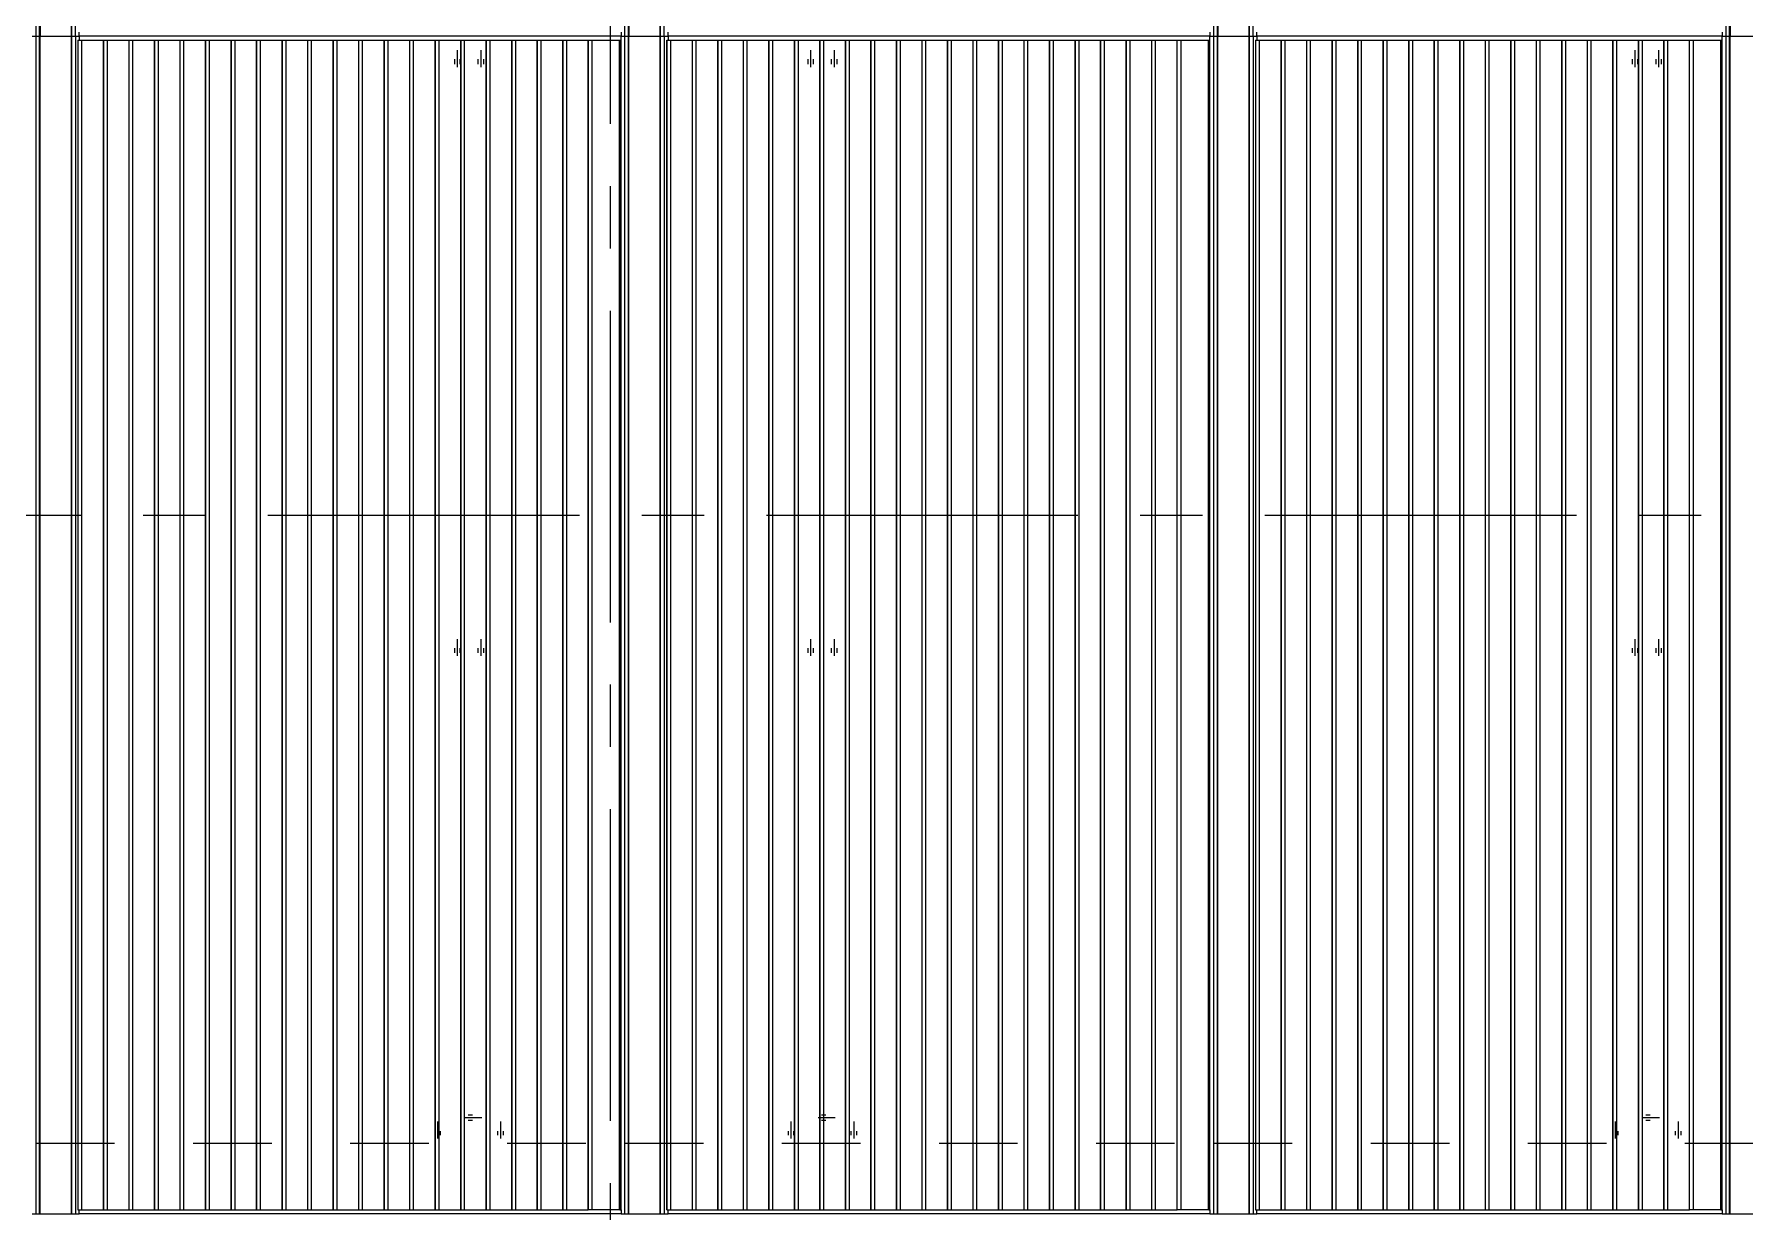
# Model space of a CAD drawing. Header units: millimetres. Extents: x -220592 to 404889, y -217665 to 38245.
# Drawn here: x -819.54 to -775.97, y -1472.65 to -1442.65 of the extents above; entities that cross this region are included whole.
import ezdxf

# ---------------------------------------------------------------- set-up
doc = ezdxf.new("R2010")
doc.units = ezdxf.units.MM
doc.linetypes.add('XKITLINE00', pattern=[0])
doc.linetypes.add('XKITLINE02', pattern=[4, 2, -2])
doc.layers.add('000 - 0_HIDE_OBJ_FRAMING_DEF_SUB_1', color=7, linetype='Continuous')
for name, color, linetype, lineweight in [('Bolt', 7, 'Continuous', 0), ('Part', 7, 'Continuous', 0), ('S-GRID', 7, 'Continuous', 0)]:
    doc.layers.add(name, color=color, linetype=linetype, lineweight=lineweight)

# ---------------------------------------------------------------- blocks, each defined once
blk = doc.blocks.new('*A5170')
at = {"layer": 'S-GRID', "color": 7, "linetype": 'XKITLINE00', "lineweight": 0}
for p, q in [((-15.182288, -45.823645), (-7.244788, -45.823645)), ((-5.657288, -45.823645), (-4.069788, -45.823645)), ((-2.482288, -45.823645), (5.455212, -45.823645)), ((7.042712, -45.823645), (8.630212, -45.823645)), ((10.217712, -45.823645), (18.155212, -45.823645)), ((19.742712, -45.823645), (21.330212, -45.823645)), ((22.917712, -45.823645), (30.855212, -45.823645)), ((32.442712, -45.823645), (34.030212, -45.823645))]:
    blk.add_line(p, q, dxfattribs=at)
blk = doc.blocks.new('*A5177')
at = {"layer": 'S-GRID', "color": 7, "linetype": 'XKITLINE00', "lineweight": 0}
for p, q in [((6.250232, -35.857145), (6.250232, -27.919645)), ((6.250232, -39.032145), (6.250232, -37.444645)), ((6.250232, -48.557145), (6.250232, -40.619645)), ((6.250232, -51.732145), (6.250232, -50.144645)), ((6.250232, -61.257145), (6.250232, -53.319645)), ((6.250232, -64.432145), (6.250232, -62.844645))]:
    blk.add_line(p, q, dxfattribs=at)
blk = doc.blocks.new('*A5188')
at = {"layer": '000 - 0_HIDE_OBJ_FRAMING_DEF_SUB_1', "color": 7, "linetype": 'XKITLINE02', "lineweight": 0}
for p, q in [((-23.384195, -61.823645), (-8.384438, -61.823645)), ((-8.384195, -61.823645), (6.615562, -61.823645)), ((6.615805, -61.823645), (21.615562, -61.823645)), ((21.615805, -61.823645), (34.665362, -61.823645)), ((34.665605, -61.823645), (47.400191, -61.823645))]:
    blk.add_line(p, q, dxfattribs=at)
at = {"layer": '000 - 0_HIDE_OBJ_FRAMING_DEF_SUB_1', "color": 7, "linetype": 'XKITLINE00', "lineweight": 0}
for p, q in [((-8.384438, -61.823645), (-8.384195, -61.823645)), ((6.615562, -61.823645), (6.615805, -61.823645)), ((21.615562, -61.823645), (21.615805, -61.823645)), ((34.665362, -61.823645), (34.665605, -61.823645))]:
    blk.add_line(p, q, dxfattribs=at)
blk = doc.blocks.new('*A6063')
at = {"layer": 'Part', "color": 7, "linetype": 'XKITLINE00', "lineweight": 0}
for p, q in [((34.565562, -21.823645), (35.900232, -21.823645)), ((34.665257, -21.823645), (34.6655, -21.823645)), ((34.665257, -33.623645), (34.665257, -21.823645)), ((34.6655, -33.623645), (34.6655, -21.823645)), ((34.7555, -33.623645), (34.7555, -21.823645)), ((34.761055, -33.623645), (34.761055, -21.823645)), ((34.764738, -33.623645), (34.764738, -21.823645)), ((34.765484, -21.823645), (34.765484, -33.623645)), ((35.565498, -33.623645), (35.565498, -21.823645)), ((35.567185, -33.623645), (35.567185, -21.823645)), ((35.571673, -33.623645), (35.571673, -21.823645)), ((35.6655, -33.623645), (35.6655, -21.823645)), ((34.565562, -33.623645), (34.764738, -33.623645)), ((34.665362, -33.623645), (34.6655, -33.623645)), ((34.765484, -33.623645), (34.764843, -33.623645)), ((34.764843, -33.623645), (34.765484, -33.623645)), ((34.764843, -33.623645), (35.6655, -33.623645)), ((35.665605, -33.623645), (35.900232, -33.623645))]:
    blk.add_line(p, q, dxfattribs=at)
blk = doc.blocks.new('*A6064')
at = {"layer": 'Part', "color": 7, "linetype": 'XKITLINE00', "lineweight": 0}
for p, q in [((22.715676, -33.623645), (22.715676, -33.523645)), ((34.565562, -33.523645), (34.565562, -33.623645)), ((34.565562, -33.623645), (22.715676, -33.623645))]:
    blk.add_line(p, q, dxfattribs=at)
blk = doc.blocks.new('*A6065')
at = {"layer": 'Bolt', "color": 7, "linetype": 'XKITLINE02', "lineweight": 0}
for p, q in [((32.350232, -34.412845), (32.350232, -33.983645)), ((32.950232, -34.412845), (32.950232, -33.983645)), ((32.280232, -34.273645), (32.280232, -34.213645)), ((32.280232, -34.333645), (32.280232, -34.273645)), ((32.420232, -34.273645), (32.420232, -34.213645)), ((32.420232, -34.333645), (32.420232, -34.273645)), ((32.880232, -34.273645), (32.880232, -34.213645)), ((32.880232, -34.333645), (32.880232, -34.273645)), ((33.020232, -34.273645), (33.020232, -34.213645)), ((33.020232, -34.333645), (33.020232, -34.273645))]:
    blk.add_line(p, q, dxfattribs=at)
blk = doc.blocks.new('*A6148')
at = {"layer": 'Part', "color": 7, "linetype": 'XKITLINE00', "lineweight": 0}
for p, q in [((-8.484438, -21.823645), (-7.284324, -21.823645)), ((-8.384543, -21.823645), (-8.3843, -21.823645)), ((-8.384543, -33.623645), (-8.384543, -21.823645)), ((-8.3843, -33.623645), (-8.3843, -21.823645)), ((-8.2943, -33.623645), (-8.2943, -21.823645)), ((-8.288745, -33.623645), (-8.288745, -21.823645)), ((-8.285062, -33.623645), (-8.285062, -21.823645)), ((-8.284316, -21.823645), (-8.284316, -33.623645)), ((-7.484302, -33.623645), (-7.484302, -21.823645)), ((-7.482615, -33.623645), (-7.482615, -21.823645)), ((-7.478127, -33.623645), (-7.478127, -21.823645)), ((-7.3843, -33.623645), (-7.3843, -21.823645)), ((-8.484438, -33.623645), (-8.285062, -33.623645)), ((-8.384438, -33.623645), (-8.3843, -33.623645)), ((-8.284316, -33.623645), (-8.284957, -33.623645)), ((-8.284957, -33.623645), (-8.284316, -33.623645)), ((-8.284957, -33.623645), (-7.3843, -33.623645)), ((-7.384195, -33.623645), (-7.284324, -33.623645))]:
    blk.add_line(p, q, dxfattribs=at)
blk = doc.blocks.new('*A6152')
at = {"layer": 'Part', "color": 7, "linetype": 'XKITLINE00', "lineweight": 0}
for p, q in [((6.515562, -21.823645), (7.715676, -21.823645)), ((6.615457, -21.823645), (6.6157, -21.823645)), ((6.615457, -33.623645), (6.615457, -21.823645)), ((6.6157, -33.623645), (6.6157, -21.823645)), ((6.7057, -33.623645), (6.7057, -21.823645)), ((6.711255, -33.623645), (6.711255, -21.823645)), ((6.714938, -33.623645), (6.714938, -21.823645)), ((6.715684, -21.823645), (6.715684, -33.623645)), ((7.515698, -33.623645), (7.515698, -21.823645)), ((7.517385, -33.623645), (7.517385, -21.823645)), ((7.521873, -33.623645), (7.521873, -21.823645)), ((7.6157, -33.623645), (7.6157, -21.823645)), ((6.515562, -33.623645), (6.714938, -33.623645)), ((6.615562, -33.623645), (6.6157, -33.623645)), ((6.715684, -33.623645), (6.715043, -33.623645)), ((6.715043, -33.623645), (6.715684, -33.623645)), ((6.715043, -33.623645), (7.6157, -33.623645)), ((7.615805, -33.623645), (7.715676, -33.623645))]:
    blk.add_line(p, q, dxfattribs=at)
blk = doc.blocks.new('*A6161')
at = {"layer": 'Part', "color": 7, "linetype": 'XKITLINE00', "lineweight": 0}
for p, q in [((21.515562, -21.823645), (22.715676, -21.823645)), ((21.615457, -21.823645), (21.6157, -21.823645)), ((21.615457, -33.623645), (21.615457, -21.823645)), ((21.6157, -33.623645), (21.6157, -21.823645)), ((21.7057, -33.623645), (21.7057, -21.823645)), ((21.711255, -33.623645), (21.711255, -21.823645)), ((21.714938, -33.623645), (21.714938, -21.823645)), ((21.715684, -21.823645), (21.715684, -33.623645)), ((22.515698, -33.623645), (22.515698, -21.823645)), ((22.517385, -33.623645), (22.517385, -21.823645)), ((22.521873, -33.623645), (22.521873, -21.823645)), ((22.6157, -33.623645), (22.6157, -21.823645)), ((21.515562, -33.623645), (21.714938, -33.623645)), ((21.615562, -33.623645), (21.6157, -33.623645)), ((21.715684, -33.623645), (21.715043, -33.623645)), ((21.715043, -33.623645), (21.715684, -33.623645)), ((21.715043, -33.623645), (22.6157, -33.623645)), ((22.615805, -33.623645), (22.715676, -33.623645))]:
    blk.add_line(p, q, dxfattribs=at)
blk = doc.blocks.new('*A6182')
at = {"layer": 'Part', "color": 7, "linetype": 'XKITLINE00', "lineweight": 0}
for p, q in [((7.715676, -33.623645), (7.715676, -33.523645)), ((21.515562, -33.523645), (21.515562, -33.623645)), ((21.515562, -33.623645), (7.715676, -33.623645))]:
    blk.add_line(p, q, dxfattribs=at)
blk = doc.blocks.new('*A6186')
at = {"layer": 'Bolt', "color": 7, "linetype": 'XKITLINE02', "lineweight": 0}
for p, q in [((11.350232, -34.412845), (11.350232, -33.983645)), ((11.950232, -34.412845), (11.950232, -33.983645)), ((11.280232, -34.273645), (11.280232, -34.213645)), ((11.280232, -34.333645), (11.280232, -34.273645)), ((11.420232, -34.273645), (11.420232, -34.213645)), ((11.420232, -34.333645), (11.420232, -34.273645)), ((11.880232, -34.273645), (11.880232, -34.213645)), ((11.880232, -34.333645), (11.880232, -34.273645)), ((12.020232, -34.273645), (12.020232, -34.213645)), ((12.020232, -34.333645), (12.020232, -34.273645))]:
    blk.add_line(p, q, dxfattribs=at)
blk = doc.blocks.new('*A6187')
at = {"layer": 'Part', "color": 7, "linetype": 'XKITLINE00', "lineweight": 0}
for p, q in [((34.665362, -33.623645), (34.6655, -33.623645)), ((34.665362, -63.623645), (34.665362, -33.623645)), ((34.665605, -63.623645), (34.665605, -33.623645)), ((34.755605, -33.623645), (34.761055, -33.623645)), ((34.755605, -63.623645), (34.755605, -33.623645)), ((34.76116, -33.623645), (34.764843, -33.623645)), ((34.76116, -63.623645), (34.76116, -33.623645)), ((34.764843, -33.623645), (34.765589, -33.623645)), ((34.765589, -33.623645), (34.764843, -33.623645)), ((34.764843, -63.623645), (34.764843, -33.623645)), ((34.765589, -63.623645), (34.765589, -33.623645)), ((35.565603, -33.623645), (35.567185, -33.623645)), ((35.565603, -63.623645), (35.565603, -33.623645)), ((35.567289, -33.623645), (35.571673, -33.623645)), ((35.567289, -63.623645), (35.567289, -33.623645)), ((35.571673, -33.623645), (35.571778, -33.623645)), ((35.571778, -63.623645), (35.571778, -33.623645)), ((35.665605, -63.623645), (35.665605, -33.623645)), ((35.915362, -33.623645), (35.915362, -33.823645)), ((34.565562, -63.623645), (35.900232, -63.623645)), ((34.665605, -63.623645), (34.665362, -63.623645))]:
    blk.add_line(p, q, dxfattribs=at)
blk = doc.blocks.new('*A6188')
at = {"layer": 'Part', "color": 7, "linetype": 'XKITLINE00', "lineweight": 0}
for p, q in [((33.730351, -33.723645), (34.528216, -33.723645)), ((33.730351, -63.523645), (33.730351, -33.723645)), ((33.732819, -63.523645), (33.732819, -33.723645)), ((33.83197, -63.523645), (33.83197, -33.723645)), ((34.528216, -63.523645), (34.528216, -33.723645)), ((34.528216, -33.723645), (34.534685, -33.723645)), ((34.534685, -63.523645), (34.534685, -33.723645)), ((34.534685, -33.723645), (34.568173, -33.723645)), ((34.568173, -63.523645), (34.568173, -33.723645)), ((34.528216, -63.523645), (33.730351, -63.523645)), ((34.534685, -63.523645), (34.528216, -63.523645)), ((34.534685, -63.523645), (34.568173, -63.523645))]:
    blk.add_line(p, q, dxfattribs=at)
blk = doc.blocks.new('*A6189')
at = {"layer": 'Part', "color": 7, "linetype": 'XKITLINE00', "lineweight": 0}
for p, q in [((33.080351, -33.723645), (33.732819, -33.723645)), ((33.080351, -33.723645), (33.080351, -63.523645)), ((33.082819, -63.523645), (33.082819, -33.723645)), ((33.18197, -63.523645), (33.18197, -33.723645)), ((33.080351, -63.523645), (33.730351, -63.523645))]:
    blk.add_line(p, q, dxfattribs=at)
blk = doc.blocks.new('*A6190')
at = {"layer": 'Part', "color": 7, "linetype": 'XKITLINE00', "lineweight": 0}
for p, q in [((32.430351, -33.723645), (33.082819, -33.723645)), ((32.430351, -33.723645), (32.430351, -63.523645)), ((32.432819, -63.523645), (32.432819, -33.723645)), ((32.53197, -63.523645), (32.53197, -33.723645)), ((32.430351, -63.523645), (33.080351, -63.523645))]:
    blk.add_line(p, q, dxfattribs=at)
blk = doc.blocks.new('*A6191')
at = {"layer": 'Part', "color": 7, "linetype": 'XKITLINE00', "lineweight": 0}
for p, q in [((31.780351, -33.723645), (32.432819, -33.723645)), ((31.780351, -33.723645), (31.780351, -63.523645)), ((31.782819, -63.523645), (31.782819, -33.723645)), ((31.88197, -63.523645), (31.88197, -33.723645)), ((31.780351, -63.523645), (32.430351, -63.523645))]:
    blk.add_line(p, q, dxfattribs=at)
blk = doc.blocks.new('*A6192')
at = {"layer": 'Part', "color": 7, "linetype": 'XKITLINE00', "lineweight": 0}
for p, q in [((31.130351, -33.723645), (31.782819, -33.723645)), ((31.130351, -33.723645), (31.130351, -63.523645)), ((31.132819, -63.523645), (31.132819, -33.723645)), ((31.23197, -63.523645), (31.23197, -33.723645)), ((31.130351, -63.523645), (31.780351, -63.523645))]:
    blk.add_line(p, q, dxfattribs=at)
blk = doc.blocks.new('*A6193')
at = {"layer": 'Part', "color": 7, "linetype": 'XKITLINE00', "lineweight": 0}
for p, q in [((30.480351, -33.723645), (31.132819, -33.723645)), ((30.480351, -33.723645), (30.480351, -63.523645)), ((30.482819, -63.523645), (30.482819, -33.723645)), ((30.58197, -63.523645), (30.58197, -33.723645)), ((30.480351, -63.523645), (31.130351, -63.523645))]:
    blk.add_line(p, q, dxfattribs=at)
blk = doc.blocks.new('*A6194')
at = {"layer": 'Part', "color": 7, "linetype": 'XKITLINE00', "lineweight": 0}
for p, q in [((29.830351, -33.723645), (30.482819, -33.723645)), ((29.830351, -33.723645), (29.830351, -63.523645)), ((29.832819, -63.523645), (29.832819, -33.723645)), ((29.93197, -63.523645), (29.93197, -33.723645)), ((29.830351, -63.523645), (30.480351, -63.523645))]:
    blk.add_line(p, q, dxfattribs=at)
blk = doc.blocks.new('*A6195')
at = {"layer": 'Part', "color": 7, "linetype": 'XKITLINE00', "lineweight": 0}
for p, q in [((29.180351, -33.723645), (29.832819, -33.723645)), ((29.180351, -33.723645), (29.180351, -63.523645)), ((29.182819, -63.523645), (29.182819, -33.723645)), ((29.28197, -63.523645), (29.28197, -33.723645)), ((29.180351, -63.523645), (29.830351, -63.523645))]:
    blk.add_line(p, q, dxfattribs=at)
blk = doc.blocks.new('*A6196')
at = {"layer": 'Part', "color": 7, "linetype": 'XKITLINE00', "lineweight": 0}
for p, q in [((28.530351, -33.723645), (29.182819, -33.723645)), ((28.530351, -33.723645), (28.530351, -63.523645)), ((28.532819, -63.523645), (28.532819, -33.723645)), ((28.63197, -63.523645), (28.63197, -33.723645)), ((28.530351, -63.523645), (29.180351, -63.523645))]:
    blk.add_line(p, q, dxfattribs=at)
blk = doc.blocks.new('*A6197')
at = {"layer": 'Bolt', "color": 7, "linetype": 'XKITLINE02', "lineweight": 0}
for p, q in [((32.280232, -49.273645), (32.280232, -49.213645)), ((32.350232, -49.412845), (32.350232, -48.983645)), ((32.420232, -49.273645), (32.420232, -49.213645)), ((32.880232, -49.273645), (32.880232, -49.213645)), ((32.950232, -49.412845), (32.950232, -48.983645)), ((33.020232, -49.273645), (33.020232, -49.213645)), ((32.280232, -49.333645), (32.280232, -49.273645)), ((32.420232, -49.333645), (32.420232, -49.273645)), ((32.880232, -49.333645), (32.880232, -49.273645)), ((33.020232, -49.333645), (33.020232, -49.273645))]:
    blk.add_line(p, q, dxfattribs=at)
blk = doc.blocks.new('*A6198')
at = {"layer": 'Part', "color": 7, "linetype": 'XKITLINE00', "lineweight": 0}
for p, q in [((34.565562, -33.623645), (22.715676, -33.623645)), ((22.715676, -33.623645), (22.715676, -33.723645)), ((34.565562, -33.723645), (34.565562, -33.623645))]:
    blk.add_line(p, q, dxfattribs=at)
blk = doc.blocks.new('*A6208')
at = {"layer": 'Part', "color": 7, "linetype": 'XKITLINE00', "lineweight": 0}
for p, q in [((7.715676, -63.623645), (7.715676, -63.523645)), ((21.515562, -63.523645), (21.515562, -63.623645)), ((21.515562, -63.623645), (7.715676, -63.623645))]:
    blk.add_line(p, q, dxfattribs=at)
blk = doc.blocks.new('*A6212')
at = {"layer": 'Part', "color": 7, "linetype": 'XKITLINE00', "lineweight": 0}
for p, q in [((-7.319649, -33.723645), (-6.667181, -33.723645)), ((-7.319649, -33.723645), (-7.319649, -63.523645)), ((-7.317181, -63.523645), (-7.317181, -33.723645)), ((-7.21803, -63.523645), (-7.21803, -33.723645)), ((-7.319649, -63.523645), (-6.669649, -63.523645))]:
    blk.add_line(p, q, dxfattribs=at)
blk = doc.blocks.new('*A6213')
at = {"layer": 'Part', "color": 7, "linetype": 'XKITLINE00', "lineweight": 0}
for p, q in [((-6.669649, -33.723645), (-6.017181, -33.723645)), ((-6.669649, -33.723645), (-6.669649, -63.523645)), ((-6.667181, -63.523645), (-6.667181, -33.723645)), ((-6.56803, -63.523645), (-6.56803, -33.723645)), ((-6.669649, -63.523645), (-6.019649, -63.523645))]:
    blk.add_line(p, q, dxfattribs=at)
blk = doc.blocks.new('*A6214')
at = {"layer": 'Part', "color": 7, "linetype": 'XKITLINE00', "lineweight": 0}
for p, q in [((-6.019649, -33.723645), (-5.367181, -33.723645)), ((-6.019649, -33.723645), (-6.019649, -63.523645)), ((-6.017181, -63.523645), (-6.017181, -33.723645)), ((-5.91803, -63.523645), (-5.91803, -33.723645)), ((-6.019649, -63.523645), (-5.369649, -63.523645))]:
    blk.add_line(p, q, dxfattribs=at)
blk = doc.blocks.new('*A6215')
at = {"layer": 'Part', "color": 7, "linetype": 'XKITLINE00', "lineweight": 0}
for p, q in [((-5.369649, -33.723645), (-4.717181, -33.723645)), ((-5.369649, -33.723645), (-5.369649, -63.523645)), ((-5.367181, -63.523645), (-5.367181, -33.723645)), ((-5.26803, -63.523645), (-5.26803, -33.723645)), ((-5.369649, -63.523645), (-4.719649, -63.523645))]:
    blk.add_line(p, q, dxfattribs=at)
blk = doc.blocks.new('*A6216')
at = {"layer": 'Part', "color": 7, "linetype": 'XKITLINE00', "lineweight": 0}
for p, q in [((-4.719649, -33.723645), (-4.067181, -33.723645)), ((-4.719649, -33.723645), (-4.719649, -63.523645)), ((-4.717181, -63.523645), (-4.717181, -33.723645)), ((-4.61803, -63.523645), (-4.61803, -33.723645)), ((-4.719649, -63.523645), (-4.069649, -63.523645))]:
    blk.add_line(p, q, dxfattribs=at)
blk = doc.blocks.new('*A6217')
at = {"layer": 'Part', "color": 7, "linetype": 'XKITLINE00', "lineweight": 0}
for p, q in [((-4.069649, -33.723645), (-3.417181, -33.723645)), ((-4.069649, -33.723645), (-4.069649, -63.523645)), ((-4.067181, -63.523645), (-4.067181, -33.723645)), ((-3.96803, -63.523645), (-3.96803, -33.723645)), ((-4.069649, -63.523645), (-3.419649, -63.523645))]:
    blk.add_line(p, q, dxfattribs=at)
blk = doc.blocks.new('*A6218')
at = {"layer": 'Part', "color": 7, "linetype": 'XKITLINE00', "lineweight": 0}
for p, q in [((-3.419649, -33.723645), (-2.767181, -33.723645)), ((-3.419649, -33.723645), (-3.419649, -63.523645)), ((-3.417181, -63.523645), (-3.417181, -33.723645)), ((-3.31803, -63.523645), (-3.31803, -33.723645)), ((-3.419649, -63.523645), (-2.769649, -63.523645))]:
    blk.add_line(p, q, dxfattribs=at)
blk = doc.blocks.new('*A6219')
at = {"layer": 'Part', "color": 7, "linetype": 'XKITLINE00', "lineweight": 0}
for p, q in [((-2.769649, -33.723645), (-2.117181, -33.723645)), ((-2.769649, -33.723645), (-2.769649, -63.523645)), ((-2.767181, -63.523645), (-2.767181, -33.723645)), ((-2.66803, -63.523645), (-2.66803, -33.723645)), ((-2.769649, -63.523645), (-2.119649, -63.523645))]:
    blk.add_line(p, q, dxfattribs=at)
blk = doc.blocks.new('*A6220')
at = {"layer": 'Part', "color": 7, "linetype": 'XKITLINE00', "lineweight": 0}
for p, q in [((-2.119649, -33.723645), (-1.467181, -33.723645)), ((-2.119649, -33.723645), (-2.119649, -63.523645)), ((-2.117181, -63.523645), (-2.117181, -33.723645)), ((-2.01803, -63.523645), (-2.01803, -33.723645)), ((-2.119649, -63.523645), (-1.469649, -63.523645))]:
    blk.add_line(p, q, dxfattribs=at)
blk = doc.blocks.new('*A6221')
at = {"layer": 'Part', "color": 7, "linetype": 'XKITLINE00', "lineweight": 0}
for p, q in [((-1.469649, -33.723645), (-0.817181, -33.723645)), ((-1.469649, -33.723645), (-1.469649, -63.523645)), ((-1.467181, -63.523645), (-1.467181, -33.723645)), ((-1.36803, -63.523645), (-1.36803, -33.723645)), ((-1.469649, -63.523645), (-0.819649, -63.523645))]:
    blk.add_line(p, q, dxfattribs=at)
blk = doc.blocks.new('*A6222')
at = {"layer": 'Part', "color": 7, "linetype": 'XKITLINE00', "lineweight": 0}
for p, q in [((-0.819649, -33.723645), (-0.167181, -33.723645)), ((-0.819649, -33.723645), (-0.819649, -63.523645)), ((-0.817181, -63.523645), (-0.817181, -33.723645)), ((-0.71803, -63.523645), (-0.71803, -33.723645)), ((-0.819649, -63.523645), (-0.169649, -63.523645))]:
    blk.add_line(p, q, dxfattribs=at)
blk = doc.blocks.new('*A6223')
at = {"layer": 'Part', "color": 7, "linetype": 'XKITLINE00', "lineweight": 0}
for p, q in [((-0.169649, -33.723645), (0.482819, -33.723645)), ((-0.169649, -33.723645), (-0.169649, -63.523645)), ((-0.167181, -63.523645), (-0.167181, -33.723645)), ((-0.06803, -63.523645), (-0.06803, -33.723645)), ((-0.169649, -63.523645), (0.480351, -63.523645))]:
    blk.add_line(p, q, dxfattribs=at)
blk = doc.blocks.new('*A6224')
at = {"layer": 'Part', "color": 7, "linetype": 'XKITLINE00', "lineweight": 0}
for p, q in [((0.480351, -33.723645), (1.132819, -33.723645)), ((0.480351, -33.723645), (0.480351, -63.523645)), ((0.482819, -63.523645), (0.482819, -33.723645)), ((0.58197, -63.523645), (0.58197, -33.723645)), ((0.480351, -63.523645), (1.130351, -63.523645))]:
    blk.add_line(p, q, dxfattribs=at)
blk = doc.blocks.new('*A6225')
at = {"layer": 'Part', "color": 7, "linetype": 'XKITLINE00', "lineweight": 0}
for p, q in [((1.130351, -33.723645), (1.782819, -33.723645)), ((1.130351, -33.723645), (1.130351, -63.523645)), ((1.132819, -63.523645), (1.132819, -33.723645)), ((1.23197, -63.523645), (1.23197, -33.723645)), ((1.130351, -63.523645), (1.780351, -63.523645))]:
    blk.add_line(p, q, dxfattribs=at)
blk = doc.blocks.new('*A6226')
at = {"layer": 'Part', "color": 7, "linetype": 'XKITLINE00', "lineweight": 0}
for p, q in [((1.780351, -33.723645), (2.432819, -33.723645)), ((1.780351, -33.723645), (1.780351, -63.523645)), ((1.782819, -63.523645), (1.782819, -33.723645)), ((1.88197, -63.523645), (1.88197, -33.723645)), ((1.780351, -63.523645), (2.430351, -63.523645))]:
    blk.add_line(p, q, dxfattribs=at)
blk = doc.blocks.new('*A6227')
at = {"layer": 'Part', "color": 7, "linetype": 'XKITLINE00', "lineweight": 0}
for p, q in [((2.430351, -33.723645), (3.082819, -33.723645)), ((2.430351, -33.723645), (2.430351, -63.523645)), ((2.432819, -63.523645), (2.432819, -33.723645)), ((2.53197, -63.523645), (2.53197, -33.723645)), ((2.430351, -63.523645), (3.080351, -63.523645))]:
    blk.add_line(p, q, dxfattribs=at)
blk = doc.blocks.new('*A6228')
at = {"layer": 'Part', "color": 7, "linetype": 'XKITLINE00', "lineweight": 0}
for p, q in [((3.080351, -33.723645), (3.732819, -33.723645)), ((3.080351, -33.723645), (3.080351, -63.523645)), ((3.082819, -63.523645), (3.082819, -33.723645)), ((3.18197, -63.523645), (3.18197, -33.723645)), ((3.080351, -63.523645), (3.730351, -63.523645))]:
    blk.add_line(p, q, dxfattribs=at)
blk = doc.blocks.new('*A6229')
at = {"layer": 'Part', "color": 7, "linetype": 'XKITLINE00', "lineweight": 0}
for p, q in [((3.730351, -33.723645), (4.382819, -33.723645)), ((3.730351, -33.723645), (3.730351, -63.523645)), ((3.732819, -63.523645), (3.732819, -33.723645)), ((3.83197, -63.523645), (3.83197, -33.723645)), ((3.730351, -63.523645), (4.380351, -63.523645))]:
    blk.add_line(p, q, dxfattribs=at)
blk = doc.blocks.new('*A6230')
at = {"layer": 'Part', "color": 7, "linetype": 'XKITLINE00', "lineweight": 0}
for p, q in [((4.380351, -33.723645), (5.032819, -33.723645)), ((4.380351, -33.723645), (4.380351, -63.523645)), ((4.382819, -63.523645), (4.382819, -33.723645)), ((4.48197, -63.523645), (4.48197, -33.723645)), ((4.380351, -63.523645), (5.030351, -63.523645))]:
    blk.add_line(p, q, dxfattribs=at)
blk = doc.blocks.new('*A6231')
at = {"layer": 'Part', "color": 7, "linetype": 'XKITLINE00', "lineweight": 0}
for p, q in [((5.030351, -33.723645), (5.682819, -33.723645)), ((5.030351, -33.723645), (5.030351, -63.523645)), ((5.032819, -63.523645), (5.032819, -33.723645)), ((5.13197, -63.523645), (5.13197, -33.723645)), ((5.030351, -63.523645), (5.680351, -63.523645))]:
    blk.add_line(p, q, dxfattribs=at)
blk = doc.blocks.new('*A6232')
at = {"layer": 'Part', "color": 7, "linetype": 'XKITLINE00', "lineweight": 0}
for p, q in [((5.680351, -33.723645), (6.478216, -33.723645)), ((5.680351, -63.523645), (5.680351, -33.723645)), ((5.682819, -63.523645), (5.682819, -33.723645)), ((5.78197, -63.523645), (5.78197, -33.723645)), ((6.478216, -63.523645), (6.478216, -33.723645)), ((6.478216, -33.723645), (6.484685, -33.723645)), ((6.484685, -63.523645), (6.484685, -33.723645)), ((6.484685, -33.723645), (6.518173, -33.723645)), ((6.518173, -63.523645), (6.518173, -33.723645)), ((6.478216, -63.523645), (5.680351, -63.523645)), ((6.484685, -63.523645), (6.478216, -63.523645)), ((6.484685, -63.523645), (6.518173, -63.523645))]:
    blk.add_line(p, q, dxfattribs=at)
blk = doc.blocks.new('*A6233')
at = {"layer": 'Part', "color": 7, "linetype": 'XKITLINE00', "lineweight": 0}
for p, q in [((-8.384438, -33.623645), (-8.3843, -33.623645)), ((-8.384438, -63.623645), (-8.384438, -33.623645)), ((-8.384195, -63.623645), (-8.384195, -33.623645)), ((-8.294195, -33.623645), (-8.288745, -33.623645)), ((-8.294195, -63.623645), (-8.294195, -33.623645)), ((-8.28864, -33.623645), (-8.284957, -33.623645)), ((-8.28864, -63.623645), (-8.28864, -33.623645)), ((-8.284957, -33.623645), (-8.284211, -33.623645)), ((-8.284211, -33.623645), (-8.284957, -33.623645)), ((-8.284957, -63.623645), (-8.284957, -33.623645)), ((-8.284211, -63.623645), (-8.284211, -33.623645)), ((-7.48345, -33.623645), (-7.484197, -33.623645)), ((-7.484197, -33.623645), (-7.482615, -33.623645)), ((-7.484197, -63.623645), (-7.484197, -33.623645)), ((-7.482615, -33.623645), (-7.48345, -33.623645)), ((-7.482511, -33.623645), (-7.478127, -33.623645)), ((-7.482511, -63.623645), (-7.482511, -33.623645)), ((-7.478127, -33.623645), (-7.478022, -33.623645)), ((-7.478022, -63.623645), (-7.478022, -33.623645)), ((-7.384195, -33.623645), (-7.384195, -63.623645)), ((-8.484438, -63.623645), (-7.284324, -63.623645)), ((-8.384195, -63.623645), (-8.384438, -63.623645))]:
    blk.add_line(p, q, dxfattribs=at)
blk = doc.blocks.new('*A6234')
at = {"layer": 'Part', "color": 7, "linetype": 'XKITLINE00', "lineweight": 0}
for p, q in [((22.680351, -33.723645), (23.332819, -33.723645)), ((22.680351, -33.723645), (22.680351, -63.523645)), ((22.682819, -63.523645), (22.682819, -33.723645)), ((22.78197, -63.523645), (22.78197, -33.723645)), ((22.680351, -63.523645), (23.330351, -63.523645))]:
    blk.add_line(p, q, dxfattribs=at)
blk = doc.blocks.new('*A6235')
at = {"layer": 'Part', "color": 7, "linetype": 'XKITLINE00', "lineweight": 0}
for p, q in [((23.330351, -33.723645), (23.982819, -33.723645)), ((23.330351, -33.723645), (23.330351, -63.523645)), ((23.332819, -63.523645), (23.332819, -33.723645)), ((23.43197, -63.523645), (23.43197, -33.723645)), ((23.330351, -63.523645), (23.980351, -63.523645))]:
    blk.add_line(p, q, dxfattribs=at)
blk = doc.blocks.new('*A6236')
at = {"layer": 'Part', "color": 7, "linetype": 'XKITLINE00', "lineweight": 0}
for p, q in [((23.980351, -33.723645), (24.632819, -33.723645)), ((23.980351, -33.723645), (23.980351, -63.523645)), ((23.982819, -63.523645), (23.982819, -33.723645)), ((24.08197, -63.523645), (24.08197, -33.723645)), ((23.980351, -63.523645), (24.630351, -63.523645))]:
    blk.add_line(p, q, dxfattribs=at)
blk = doc.blocks.new('*A6237')
at = {"layer": 'Part', "color": 7, "linetype": 'XKITLINE00', "lineweight": 0}
for p, q in [((24.630351, -33.723645), (25.282819, -33.723645)), ((24.630351, -33.723645), (24.630351, -63.523645)), ((24.632819, -63.523645), (24.632819, -33.723645)), ((24.73197, -63.523645), (24.73197, -33.723645)), ((24.630351, -63.523645), (25.280351, -63.523645))]:
    blk.add_line(p, q, dxfattribs=at)
blk = doc.blocks.new('*A6238')
at = {"layer": 'Part', "color": 7, "linetype": 'XKITLINE00', "lineweight": 0}
for p, q in [((25.280351, -33.723645), (25.932819, -33.723645)), ((25.280351, -33.723645), (25.280351, -63.523645)), ((25.282819, -63.523645), (25.282819, -33.723645)), ((25.38197, -63.523645), (25.38197, -33.723645)), ((25.280351, -63.523645), (25.930351, -63.523645))]:
    blk.add_line(p, q, dxfattribs=at)
blk = doc.blocks.new('*A6239')
at = {"layer": 'Part', "color": 7, "linetype": 'XKITLINE00', "lineweight": 0}
for p, q in [((25.930351, -33.723645), (26.582819, -33.723645)), ((25.930351, -33.723645), (25.930351, -63.523645)), ((25.932819, -63.523645), (25.932819, -33.723645)), ((26.03197, -63.523645), (26.03197, -33.723645)), ((25.930351, -63.523645), (26.580351, -63.523645))]:
    blk.add_line(p, q, dxfattribs=at)
blk = doc.blocks.new('*A6240')
at = {"layer": 'Part', "color": 7, "linetype": 'XKITLINE00', "lineweight": 0}
for p, q in [((26.580351, -33.723645), (27.232819, -33.723645)), ((26.580351, -33.723645), (26.580351, -63.523645)), ((26.582819, -63.523645), (26.582819, -33.723645)), ((26.68197, -63.523645), (26.68197, -33.723645)), ((26.580351, -63.523645), (27.230351, -63.523645))]:
    blk.add_line(p, q, dxfattribs=at)
blk = doc.blocks.new('*A6241')
at = {"layer": 'Part', "color": 7, "linetype": 'XKITLINE00', "lineweight": 0}
for p, q in [((27.230351, -33.723645), (27.882819, -33.723645)), ((27.230351, -33.723645), (27.230351, -63.523645)), ((27.232819, -63.523645), (27.232819, -33.723645)), ((27.33197, -63.523645), (27.33197, -33.723645)), ((27.230351, -63.523645), (27.880351, -63.523645))]:
    blk.add_line(p, q, dxfattribs=at)
blk = doc.blocks.new('*A6242')
at = {"layer": 'Part', "color": 7, "linetype": 'XKITLINE00', "lineweight": 0}
for p, q in [((27.880351, -33.723645), (28.532819, -33.723645)), ((27.880351, -33.723645), (27.880351, -63.523645)), ((27.882819, -63.523645), (27.882819, -33.723645)), ((27.98197, -63.523645), (27.98197, -33.723645)), ((27.880351, -63.523645), (28.530351, -63.523645))]:
    blk.add_line(p, q, dxfattribs=at)
blk = doc.blocks.new('*A6243')
at = {"layer": 'Part', "color": 7, "linetype": 'XKITLINE00', "lineweight": 0}
for p, q in [((7.680351, -33.723645), (8.332819, -33.723645)), ((7.680351, -33.723645), (7.680351, -63.523645)), ((7.682819, -63.523645), (7.682819, -33.723645)), ((7.78197, -63.523645), (7.78197, -33.723645)), ((7.680351, -63.523645), (8.330351, -63.523645))]:
    blk.add_line(p, q, dxfattribs=at)
blk = doc.blocks.new('*A6244')
at = {"layer": 'Part', "color": 7, "linetype": 'XKITLINE00', "lineweight": 0}
for p, q in [((8.330351, -33.723645), (8.982819, -33.723645)), ((8.330351, -33.723645), (8.330351, -63.523645)), ((8.332819, -63.523645), (8.332819, -33.723645)), ((8.43197, -63.523645), (8.43197, -33.723645)), ((8.330351, -63.523645), (8.980351, -63.523645))]:
    blk.add_line(p, q, dxfattribs=at)
blk = doc.blocks.new('*A6245')
at = {"layer": 'Part', "color": 7, "linetype": 'XKITLINE00', "lineweight": 0}
for p, q in [((8.980351, -33.723645), (9.632819, -33.723645)), ((8.980351, -33.723645), (8.980351, -63.523645)), ((8.982819, -63.523645), (8.982819, -33.723645)), ((9.08197, -63.523645), (9.08197, -33.723645)), ((8.980351, -63.523645), (9.630351, -63.523645))]:
    blk.add_line(p, q, dxfattribs=at)
blk = doc.blocks.new('*A6246')
at = {"layer": 'Part', "color": 7, "linetype": 'XKITLINE00', "lineweight": 0}
for p, q in [((9.630351, -33.723645), (10.282819, -33.723645)), ((9.630351, -33.723645), (9.630351, -63.523645)), ((9.632819, -63.523645), (9.632819, -33.723645)), ((9.73197, -63.523645), (9.73197, -33.723645)), ((9.630351, -63.523645), (10.280351, -63.523645))]:
    blk.add_line(p, q, dxfattribs=at)
blk = doc.blocks.new('*A6247')
at = {"layer": 'Part', "color": 7, "linetype": 'XKITLINE00', "lineweight": 0}
for p, q in [((10.280351, -33.723645), (10.932819, -33.723645)), ((10.280351, -33.723645), (10.280351, -63.523645)), ((10.282819, -63.523645), (10.282819, -33.723645)), ((10.38197, -63.523645), (10.38197, -33.723645)), ((10.280351, -63.523645), (10.930351, -63.523645))]:
    blk.add_line(p, q, dxfattribs=at)
blk = doc.blocks.new('*A6248')
at = {"layer": 'Part', "color": 7, "linetype": 'XKITLINE00', "lineweight": 0}
for p, q in [((10.930351, -33.723645), (11.582819, -33.723645)), ((10.930351, -33.723645), (10.930351, -63.523645)), ((10.932819, -63.523645), (10.932819, -33.723645)), ((11.03197, -63.523645), (11.03197, -33.723645)), ((10.930351, -63.523645), (11.580351, -63.523645))]:
    blk.add_line(p, q, dxfattribs=at)
blk = doc.blocks.new('*A6249')
at = {"layer": 'Part', "color": 7, "linetype": 'XKITLINE00', "lineweight": 0}
for p, q in [((11.580351, -33.723645), (12.232819, -33.723645)), ((11.580351, -33.723645), (11.580351, -63.523645)), ((11.582819, -63.523645), (11.582819, -33.723645)), ((11.68197, -63.523645), (11.68197, -33.723645)), ((11.580351, -63.523645), (12.230351, -63.523645))]:
    blk.add_line(p, q, dxfattribs=at)
blk = doc.blocks.new('*A6250')
at = {"layer": 'Part', "color": 7, "linetype": 'XKITLINE00', "lineweight": 0}
for p, q in [((12.230351, -33.723645), (12.882819, -33.723645)), ((12.230351, -33.723645), (12.230351, -63.523645)), ((12.232819, -63.523645), (12.232819, -33.723645)), ((12.33197, -63.523645), (12.33197, -33.723645)), ((12.230351, -63.523645), (12.880351, -63.523645))]:
    blk.add_line(p, q, dxfattribs=at)
blk = doc.blocks.new('*A6251')
at = {"layer": 'Part', "color": 7, "linetype": 'XKITLINE00', "lineweight": 0}
for p, q in [((14.180351, -33.723645), (14.832819, -33.723645)), ((14.180351, -33.723645), (14.180351, -63.523645)), ((14.182819, -63.523645), (14.182819, -33.723645)), ((14.28197, -63.523645), (14.28197, -33.723645)), ((14.180351, -63.523645), (14.830351, -63.523645))]:
    blk.add_line(p, q, dxfattribs=at)
blk = doc.blocks.new('*A6252')
at = {"layer": 'Part', "color": 7, "linetype": 'XKITLINE00', "lineweight": 0}
for p, q in [((13.530351, -33.723645), (14.182819, -33.723645)), ((13.530351, -33.723645), (13.530351, -63.523645)), ((13.532819, -63.523645), (13.532819, -33.723645)), ((13.63197, -63.523645), (13.63197, -33.723645)), ((13.530351, -63.523645), (14.180351, -63.523645))]:
    blk.add_line(p, q, dxfattribs=at)
blk = doc.blocks.new('*A6253')
at = {"layer": 'Part', "color": 7, "linetype": 'XKITLINE00', "lineweight": 0}
for p, q in [((15.480351, -33.723645), (16.132819, -33.723645)), ((15.480351, -33.723645), (15.480351, -63.523645)), ((15.482819, -63.523645), (15.482819, -33.723645)), ((15.58197, -63.523645), (15.58197, -33.723645)), ((15.480351, -63.523645), (16.130351, -63.523645))]:
    blk.add_line(p, q, dxfattribs=at)
blk = doc.blocks.new('*A6254')
at = {"layer": 'Part', "color": 7, "linetype": 'XKITLINE00', "lineweight": 0}
for p, q in [((16.130351, -33.723645), (16.782819, -33.723645)), ((16.130351, -33.723645), (16.130351, -63.523645)), ((16.132819, -63.523645), (16.132819, -33.723645)), ((16.23197, -63.523645), (16.23197, -33.723645)), ((16.130351, -63.523645), (16.780351, -63.523645))]:
    blk.add_line(p, q, dxfattribs=at)
blk = doc.blocks.new('*A6255')
at = {"layer": 'Part', "color": 7, "linetype": 'XKITLINE00', "lineweight": 0}
for p, q in [((14.830351, -33.723645), (15.482819, -33.723645)), ((14.830351, -33.723645), (14.830351, -63.523645)), ((14.832819, -63.523645), (14.832819, -33.723645)), ((14.93197, -63.523645), (14.93197, -33.723645)), ((14.830351, -63.523645), (15.480351, -63.523645))]:
    blk.add_line(p, q, dxfattribs=at)
blk = doc.blocks.new('*A6256')
at = {"layer": 'Part', "color": 7, "linetype": 'XKITLINE00', "lineweight": 0}
for p, q in [((21.615562, -33.623645), (21.6157, -33.623645)), ((21.615562, -63.623645), (21.615562, -33.623645)), ((21.615805, -63.623645), (21.615805, -33.623645)), ((21.705805, -33.623645), (21.711255, -33.623645)), ((21.705805, -63.623645), (21.705805, -33.623645)), ((21.71136, -33.623645), (21.715043, -33.623645)), ((21.71136, -63.623645), (21.71136, -33.623645)), ((21.715043, -33.623645), (21.715789, -33.623645)), ((21.715789, -33.623645), (21.715043, -33.623645)), ((21.715043, -63.623645), (21.715043, -33.623645)), ((21.715789, -63.623645), (21.715789, -33.623645)), ((22.51655, -33.623645), (22.515803, -33.623645)), ((22.515803, -33.623645), (22.517385, -33.623645)), ((22.515803, -63.623645), (22.515803, -33.623645)), ((22.517385, -33.623645), (22.51655, -33.623645)), ((22.517489, -33.623645), (22.521873, -33.623645)), ((22.517489, -63.623645), (22.517489, -33.623645)), ((22.521873, -33.623645), (22.521978, -33.623645)), ((22.521978, -63.623645), (22.521978, -33.623645)), ((22.615805, -33.623645), (22.615805, -63.623645)), ((21.515562, -63.623645), (22.715676, -63.623645)), ((21.615805, -63.623645), (21.615562, -63.623645))]:
    blk.add_line(p, q, dxfattribs=at)
blk = doc.blocks.new('*A6257')
at = {"layer": 'Part', "color": 7, "linetype": 'XKITLINE00', "lineweight": 0}
for p, q in [((6.615562, -33.623645), (6.6157, -33.623645)), ((6.615562, -63.623645), (6.615562, -33.623645)), ((6.615805, -63.623645), (6.615805, -33.623645)), ((6.705805, -33.623645), (6.711255, -33.623645)), ((6.705805, -63.623645), (6.705805, -33.623645)), ((6.71136, -33.623645), (6.715043, -33.623645)), ((6.71136, -63.623645), (6.71136, -33.623645)), ((6.715043, -33.623645), (6.715789, -33.623645)), ((6.715789, -33.623645), (6.715043, -33.623645)), ((6.715043, -63.623645), (6.715043, -33.623645)), ((6.715789, -63.623645), (6.715789, -33.623645)), ((7.51655, -33.623645), (7.515803, -33.623645)), ((7.515803, -33.623645), (7.517385, -33.623645)), ((7.515803, -63.623645), (7.515803, -33.623645)), ((7.517385, -33.623645), (7.51655, -33.623645)), ((7.517489, -33.623645), (7.521873, -33.623645)), ((7.517489, -63.623645), (7.517489, -33.623645)), ((7.521873, -33.623645), (7.521978, -33.623645)), ((7.521978, -63.623645), (7.521978, -33.623645)), ((7.615805, -33.623645), (7.615805, -63.623645)), ((6.515562, -63.623645), (7.715676, -63.623645)), ((6.615805, -63.623645), (6.615562, -63.623645))]:
    blk.add_line(p, q, dxfattribs=at)
blk = doc.blocks.new('*A6258')
at = {"layer": 'Part', "color": 7, "linetype": 'XKITLINE00', "lineweight": 0}
for p, q in [((20.680351, -33.723645), (21.478216, -33.723645)), ((20.680351, -63.523645), (20.680351, -33.723645)), ((20.682819, -63.523645), (20.682819, -33.723645)), ((20.78197, -63.523645), (20.78197, -33.723645)), ((21.478216, -63.523645), (21.478216, -33.723645)), ((21.478216, -33.723645), (21.484685, -33.723645)), ((21.484685, -63.523645), (21.484685, -33.723645)), ((21.484685, -33.723645), (21.518173, -33.723645)), ((21.518173, -63.523645), (21.518173, -33.723645)), ((21.478216, -63.523645), (20.680351, -63.523645)), ((21.484685, -63.523645), (21.478216, -63.523645)), ((21.484685, -63.523645), (21.518173, -63.523645))]:
    blk.add_line(p, q, dxfattribs=at)
blk = doc.blocks.new('*A6259')
at = {"layer": 'Part', "color": 7, "linetype": 'XKITLINE00', "lineweight": 0}
for p, q in [((12.880351, -33.723645), (13.532819, -33.723645)), ((12.880351, -33.723645), (12.880351, -63.523645)), ((12.882819, -63.523645), (12.882819, -33.723645)), ((12.98197, -63.523645), (12.98197, -33.723645)), ((12.880351, -63.523645), (13.530351, -63.523645))]:
    blk.add_line(p, q, dxfattribs=at)
blk = doc.blocks.new('*A6260')
at = {"layer": 'Part', "color": 7, "linetype": 'XKITLINE00', "lineweight": 0}
for p, q in [((16.780351, -33.723645), (17.432819, -33.723645)), ((16.780351, -33.723645), (16.780351, -63.523645)), ((16.782819, -63.523645), (16.782819, -33.723645)), ((16.88197, -63.523645), (16.88197, -33.723645)), ((16.780351, -63.523645), (17.430351, -63.523645))]:
    blk.add_line(p, q, dxfattribs=at)
blk = doc.blocks.new('*A6261')
at = {"layer": 'Part', "color": 7, "linetype": 'XKITLINE00', "lineweight": 0}
for p, q in [((17.430351, -33.723645), (18.082819, -33.723645)), ((17.430351, -33.723645), (17.430351, -63.523645)), ((17.432819, -63.523645), (17.432819, -33.723645)), ((17.53197, -63.523645), (17.53197, -33.723645)), ((17.430351, -63.523645), (18.080351, -63.523645))]:
    blk.add_line(p, q, dxfattribs=at)
blk = doc.blocks.new('*A6262')
at = {"layer": 'Part', "color": 7, "linetype": 'XKITLINE00', "lineweight": 0}
for p, q in [((18.080351, -33.723645), (18.732819, -33.723645)), ((18.080351, -33.723645), (18.080351, -63.523645)), ((18.082819, -63.523645), (18.082819, -33.723645)), ((18.18197, -63.523645), (18.18197, -33.723645)), ((18.080351, -63.523645), (18.730351, -63.523645))]:
    blk.add_line(p, q, dxfattribs=at)
blk = doc.blocks.new('*A6263')
at = {"layer": 'Part', "color": 7, "linetype": 'XKITLINE00', "lineweight": 0}
for p, q in [((18.730351, -33.723645), (19.382819, -33.723645)), ((18.730351, -33.723645), (18.730351, -63.523645)), ((18.732819, -63.523645), (18.732819, -33.723645)), ((18.83197, -63.523645), (18.83197, -33.723645)), ((18.730351, -63.523645), (19.380351, -63.523645))]:
    blk.add_line(p, q, dxfattribs=at)
blk = doc.blocks.new('*A6264')
at = {"layer": 'Part', "color": 7, "linetype": 'XKITLINE00', "lineweight": 0}
for p, q in [((20.030351, -33.723645), (20.682819, -33.723645)), ((20.030351, -33.723645), (20.030351, -63.523645)), ((20.032819, -63.523645), (20.032819, -33.723645)), ((20.13197, -63.523645), (20.13197, -33.723645)), ((20.030351, -63.523645), (20.680351, -63.523645))]:
    blk.add_line(p, q, dxfattribs=at)
blk = doc.blocks.new('*A6265')
at = {"layer": 'Part', "color": 7, "linetype": 'XKITLINE00', "lineweight": 0}
for p, q in [((19.380351, -33.723645), (20.032819, -33.723645)), ((19.380351, -33.723645), (19.380351, -63.523645)), ((19.382819, -63.523645), (19.382819, -33.723645)), ((19.48197, -63.523645), (19.48197, -33.723645)), ((19.380351, -63.523645), (20.030351, -63.523645))]:
    blk.add_line(p, q, dxfattribs=at)
blk = doc.blocks.new('*A6266')
at = {"layer": 'Part', "color": 7, "linetype": 'XKITLINE00', "lineweight": 0}
for p, q in [((-8.384438, -33.623645), (-8.3843, -33.623645)), ((-8.384438, -34.273645), (-8.384195, -34.273645))]:
    blk.add_line(p, q, dxfattribs=at)
blk = doc.blocks.new('*A6267')
at = {"layer": 'Part', "color": 7, "linetype": 'XKITLINE00', "lineweight": 0}
for p, q in [((-8.384438, -48.623645), (-8.384195, -48.623645)), ((-8.384438, -49.273645), (-8.384195, -49.273645))]:
    blk.add_line(p, q, dxfattribs=at)
blk = doc.blocks.new('*A6268')
at = {"layer": 'Part', "color": 7, "linetype": 'XKITLINE00', "lineweight": 0}
for p, q in [((21.615562, -33.623645), (21.6157, -33.623645)), ((34.665362, -33.623645), (34.6655, -33.623645)), ((21.615562, -34.273645), (21.615805, -34.273645)), ((34.665362, -34.273645), (34.665605, -34.273645))]:
    blk.add_line(p, q, dxfattribs=at)
blk = doc.blocks.new('*A6269')
at = {"layer": 'Part', "color": 7, "linetype": 'XKITLINE00', "lineweight": 0}
for p, q in [((21.615562, -48.623645), (21.615805, -48.623645)), ((34.665362, -48.623645), (34.665605, -48.623645)), ((21.615562, -49.273645), (21.615805, -49.273645)), ((34.665362, -49.273645), (34.665605, -49.273645))]:
    blk.add_line(p, q, dxfattribs=at)
blk = doc.blocks.new('*A6270')
at = {"layer": 'Bolt', "color": 7, "linetype": 'XKITLINE02', "lineweight": 0}
for p, q in [((2.280232, -49.273645), (2.280232, -49.213645)), ((2.350232, -49.412845), (2.350232, -48.983645)), ((2.420232, -49.273645), (2.420232, -49.213645)), ((2.880232, -49.273645), (2.880232, -49.213645)), ((2.950232, -49.412845), (2.950232, -48.983645)), ((3.020232, -49.273645), (3.020232, -49.213645)), ((2.280232, -49.333645), (2.280232, -49.273645)), ((2.420232, -49.333645), (2.420232, -49.273645)), ((2.880232, -49.333645), (2.880232, -49.273645)), ((3.020232, -49.333645), (3.020232, -49.273645))]:
    blk.add_line(p, q, dxfattribs=at)
blk = doc.blocks.new('*A6271')
at = {"layer": 'Bolt', "color": 7, "linetype": 'XKITLINE02', "lineweight": 0}
for p, q in [((11.280232, -49.273645), (11.280232, -49.213645)), ((11.350232, -49.412845), (11.350232, -48.983645)), ((11.420232, -49.273645), (11.420232, -49.213645)), ((11.880232, -49.273645), (11.880232, -49.213645)), ((11.950232, -49.412845), (11.950232, -48.983645)), ((12.020232, -49.273645), (12.020232, -49.213645)), ((11.280232, -49.333645), (11.280232, -49.273645)), ((11.420232, -49.333645), (11.420232, -49.273645)), ((11.880232, -49.333645), (11.880232, -49.273645)), ((12.020232, -49.333645), (12.020232, -49.273645))]:
    blk.add_line(p, q, dxfattribs=at)
blk = doc.blocks.new('*A6272')
at = {"layer": 'Part', "color": 7, "linetype": 'XKITLINE00', "lineweight": 0}
for p, q in [((6.515562, -33.623645), (-7.284324, -33.623645)), ((-7.284324, -33.623645), (-7.284324, -33.723645)), ((6.515562, -33.723645), (6.515562, -33.623645))]:
    blk.add_line(p, q, dxfattribs=at)
blk = doc.blocks.new('*A6273')
at = {"layer": 'Part', "color": 7, "linetype": 'XKITLINE00', "lineweight": 0}
for p, q in [((-7.284324, -33.623645), (-7.284324, -33.523645)), ((6.515562, -33.523645), (6.515562, -33.623645)), ((6.515562, -33.623645), (-7.284324, -33.623645))]:
    blk.add_line(p, q, dxfattribs=at)
blk = doc.blocks.new('*A6275')
at = {"layer": 'Bolt', "color": 7, "linetype": 'XKITLINE02', "lineweight": 0}
for p, q in [((2.350232, -34.412845), (2.350232, -33.983645)), ((2.950232, -34.412845), (2.950232, -33.983645)), ((2.280232, -34.273645), (2.280232, -34.213645)), ((2.280232, -34.333645), (2.280232, -34.273645)), ((2.420232, -34.273645), (2.420232, -34.213645)), ((2.420232, -34.333645), (2.420232, -34.273645)), ((2.880232, -34.273645), (2.880232, -34.213645)), ((2.880232, -34.333645), (2.880232, -34.273645)), ((3.020232, -34.273645), (3.020232, -34.213645)), ((3.020232, -34.333645), (3.020232, -34.273645))]:
    blk.add_line(p, q, dxfattribs=at)
blk = doc.blocks.new('*A6277')
at = {"layer": 'Part', "color": 7, "linetype": 'XKITLINE00', "lineweight": 0}
for p, q in [((21.515562, -33.623645), (7.715676, -33.623645)), ((7.715676, -33.623645), (7.715676, -33.723645)), ((21.515562, -33.723645), (21.515562, -33.623645))]:
    blk.add_line(p, q, dxfattribs=at)
blk = doc.blocks.new('*A6279')
at = {"layer": 'Part', "color": 7, "linetype": 'XKITLINE00', "lineweight": 0}
for p, q in [((-7.284324, -63.623645), (-7.284324, -63.523645)), ((6.515562, -63.523645), (6.515562, -63.623645)), ((6.515562, -63.623645), (-7.284324, -63.623645))]:
    blk.add_line(p, q, dxfattribs=at)
blk = doc.blocks.new('*A6280')
at = {"layer": 'Bolt', "color": 7, "linetype": 'XKITLINE02', "lineweight": 0}
for p, q in [((1.850232, -61.702845), (1.850232, -61.273645)), ((3.450232, -61.702845), (3.450232, -61.273645)), ((1.780232, -61.623645), (1.780232, -61.523645)), ((1.920232, -61.623645), (1.920232, -61.523645)), ((3.380232, -61.623645), (3.380232, -61.523645)), ((3.520232, -61.623645), (3.520232, -61.523645))]:
    blk.add_line(p, q, dxfattribs=at)
blk = doc.blocks.new('*A6282')
at = {"layer": 'Bolt', "color": 7, "linetype": 'XKITLINE02', "lineweight": 0}
for p, q in [((2.541032, -61.173645), (2.970232, -61.173645)), ((2.620232, -61.103645), (2.680232, -61.103645)), ((2.620232, -61.243645), (2.680232, -61.243645)), ((2.680232, -61.103645), (2.730232, -61.103645)), ((2.680232, -61.243645), (2.730232, -61.243645))]:
    blk.add_line(p, q, dxfattribs=at)
blk = doc.blocks.new('*A6284')
at = {"layer": 'Bolt', "color": 7, "linetype": 'XKITLINE02', "lineweight": 0}
for p, q in [((11.541032, -61.173645), (11.970232, -61.173645)), ((11.620232, -61.103645), (11.680232, -61.103645)), ((11.620232, -61.243645), (11.680232, -61.243645)), ((11.680232, -61.103645), (11.730232, -61.103645)), ((11.680232, -61.243645), (11.730232, -61.243645))]:
    blk.add_line(p, q, dxfattribs=at)
blk = doc.blocks.new('*A6285')
at = {"layer": 'Bolt', "color": 7, "linetype": 'XKITLINE02', "lineweight": 0}
for p, q in [((10.850232, -61.702845), (10.850232, -61.273645)), ((12.450232, -61.702845), (12.450232, -61.273645)), ((10.780232, -61.623645), (10.780232, -61.523645)), ((10.920232, -61.623645), (10.920232, -61.523645)), ((12.380232, -61.623645), (12.380232, -61.523645)), ((12.520232, -61.623645), (12.520232, -61.523645))]:
    blk.add_line(p, q, dxfattribs=at)
blk = doc.blocks.new('*A6287')
at = {"layer": 'Part', "color": 7, "linetype": 'XKITLINE00', "lineweight": 0}
for p, q in [((22.715676, -63.623645), (22.715676, -63.523645)), ((34.565562, -63.523645), (34.565562, -63.623645)), ((34.565562, -63.623645), (22.715676, -63.623645))]:
    blk.add_line(p, q, dxfattribs=at)
blk = doc.blocks.new('*A6290')
at = {"layer": 'Bolt', "color": 7, "linetype": 'XKITLINE02', "lineweight": 0}
for p, q in [((32.541032, -61.173645), (32.970232, -61.173645)), ((32.620232, -61.103645), (32.680232, -61.103645)), ((32.620232, -61.243645), (32.680232, -61.243645)), ((32.680232, -61.103645), (32.730232, -61.103645)), ((32.680232, -61.243645), (32.730232, -61.243645))]:
    blk.add_line(p, q, dxfattribs=at)
blk = doc.blocks.new('*A6291')
at = {"layer": 'Bolt', "color": 7, "linetype": 'XKITLINE02', "lineweight": 0}
for p, q in [((31.850232, -61.702845), (31.850232, -61.273645)), ((33.450232, -61.702845), (33.450232, -61.273645)), ((31.780232, -61.623645), (31.780232, -61.523645)), ((31.920232, -61.623645), (31.920232, -61.523645)), ((33.380232, -61.623645), (33.380232, -61.523645)), ((33.520232, -61.623645), (33.520232, -61.523645))]:
    blk.add_line(p, q, dxfattribs=at)

msp = doc.modelspace()

# ---------------------------------------------------------------- block references
at = {"color": 7, "lineweight": 0}
for name in ['*A5177', '*A6148', '*A6152', '*A6161', '*A6063', '*A6233', '*A6266', '*A6273', '*A6272', '*A6257', '*A6182', '*A6277', '*A6256', '*A6268', '*A6064', '*A6198', '*A6187', '*A6212', '*A6213', '*A6214', '*A6215', '*A6216', '*A6217', '*A6218', '*A6219', '*A6220', '*A6221', '*A6222', '*A6223', '*A6224', '*A6225', '*A6226', '*A6275', '*A6227', '*A6228', '*A6229', '*A6230', '*A6231', '*A6232', '*A6243', '*A6244', '*A6245', '*A6246', '*A6247', '*A6248', '*A6186', '*A6249', '*A6250', '*A6259', '*A6252', '*A6251', '*A6255', '*A6253', '*A6254', '*A6260', '*A6261', '*A6262', '*A6263', '*A6265', '*A6264', '*A6258', '*A6234', '*A6235', '*A6236', '*A6237', '*A6238', '*A6239', '*A6240', '*A6241', '*A6242', '*A6196', '*A6195', '*A6194', '*A6193', '*A6192', '*A6191', '*A6065', '*A6190', '*A6189', '*A6188', '*A5170', '*A6267', '*A6269', '*A6270', '*A6271', '*A6197', '*A6282', '*A6284', '*A6290', '*A6280', '*A6285', '*A6291', '*A5188', '*A6279', '*A6208', '*A6287']:
    msp.add_blockref(name, (-811.109, -1409.08), dxfattribs=at)

doc.saveas('drawing.dxf')
